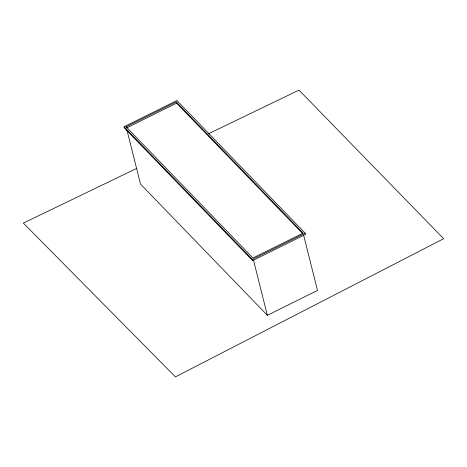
<?xml version="1.0" encoding="UTF-8"?>
<svg xmlns="http://www.w3.org/2000/svg" width="467" height="467" viewBox="0 0 467 467"><rect width="100%" height="100%" fill="white"/><g stroke="black" fill="none" stroke-linecap="round" stroke-linejoin="round"><path stroke-width="0.7" d="M124.047 126.738L176.917 100.545L305.19 233.22L305.494 234.422L252.624 260.621L124.35 127.94L124.047 126.738L252.326 259.418L252.624 260.621M126.137 126.826L176.287 101.969L303.106 233.138L252.951 257.988L126.137 126.826L126.44 128.022M127.088 127.701L176.59 103.172L302.902 233.821M252.326 259.418L305.19 233.22M126.966 130.13L140.532 184.126L267.346 315.295L317.496 290.445L303.585 235.041M136.889 168.318L23.35 223.092L175.429 376.887L443.65 238.701L299.003 90.113L208.428 133.807M253.429 259.891L267.346 315.295M176.287 101.969L176.59 103.172"/></g></svg>
